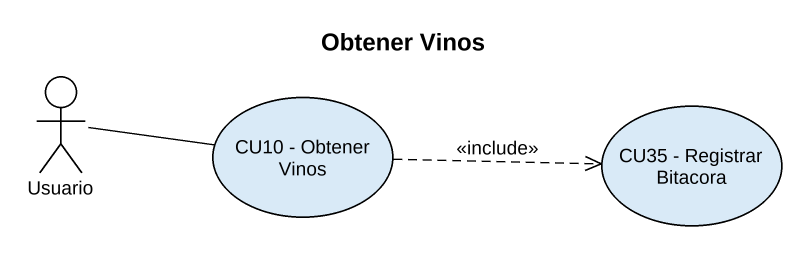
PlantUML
@startuml
title Obtener Vinos
actor Usuario
usecase "CU10 - Obtener Vinos" as CU10_Obtener_Vinos
usecase "CU35 - Registrar Bitacora" as CU35_Registrar_Bitacora
Usuario -right- CU10_Obtener_Vinos
CU10_Obtener_Vinos .right.> CU35_Registrar_Bitacora : <<include>>
@enduml
